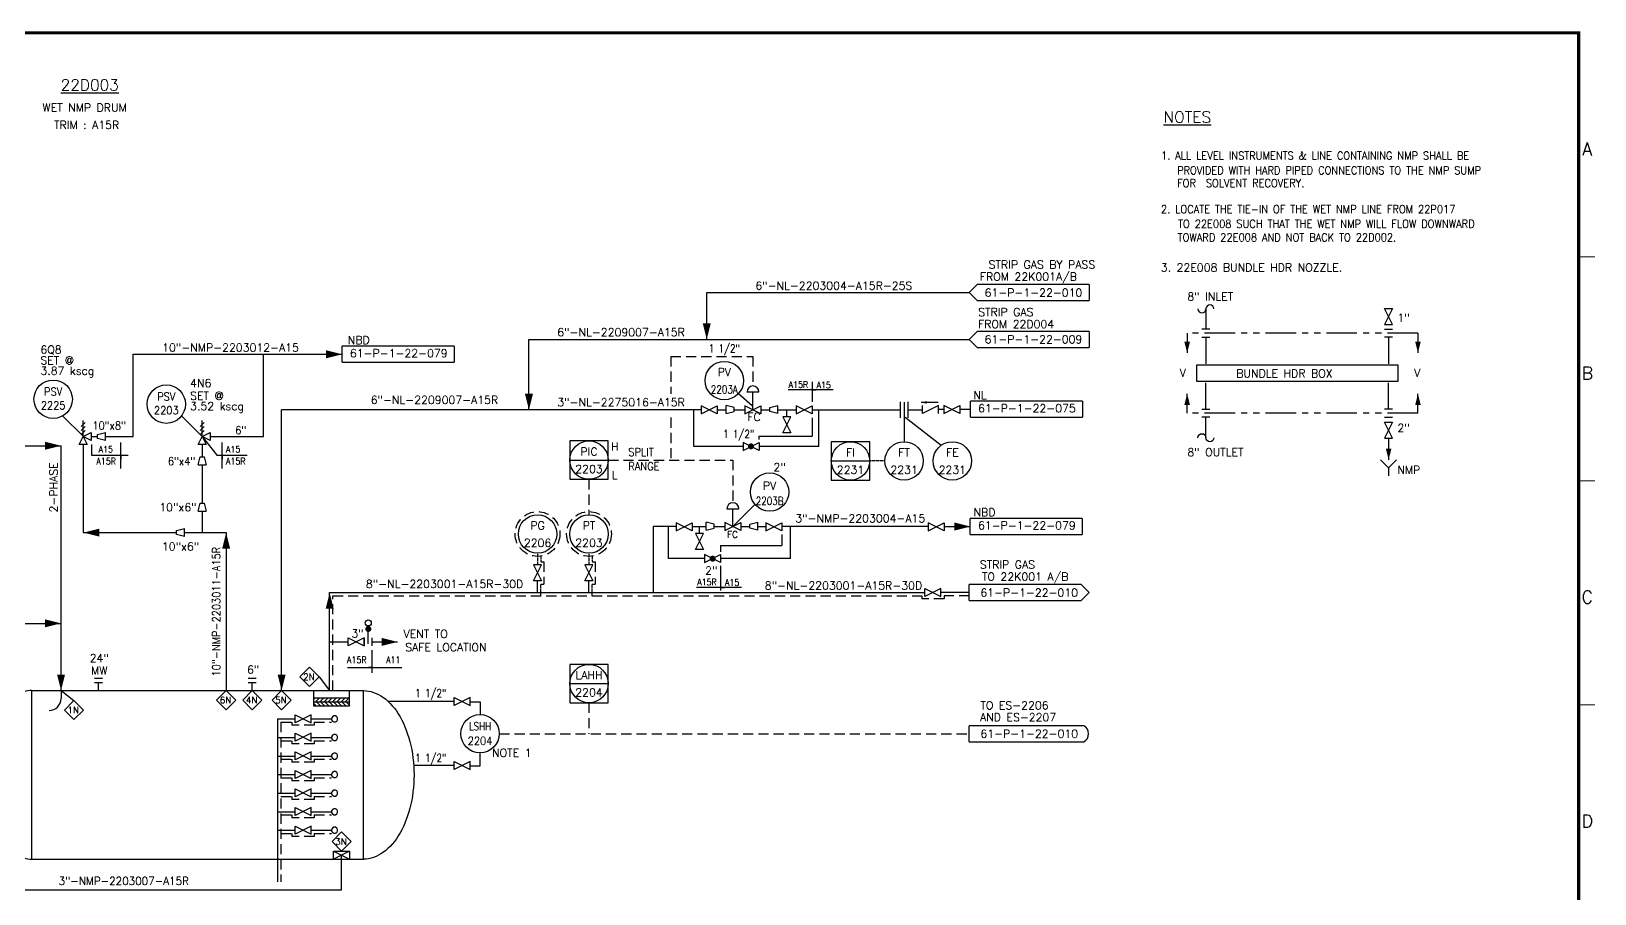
# Model space of a CAD drawing. Header units: millimetres. Extents: x 0 to 810, y -10 to 568.
# Drawn here: x 321.5 to 810, y 289 to 558.5 of the extents above; entities that cross this region are included whole.
import ezdxf
from ezdxf.enums import TextEntityAlignment as Align

# ---------------------------------------------------------------- set-up
doc = ezdxf.new("R2010")
doc.units = ezdxf.units.MM
for name, pattern in [('BFIGURES', [0.11718, 0.070305, -0.046875]), ('HIDDEN', [9.525, 6.35, -3.175]), ('NELECTRICAL', [0.25, 0.125, -0.125]), ('PHANTOM', [63.5, 31.75, -6.35, 6.35, -6.35, 6.35, -6.35]), ('SOLID', [0])]:
    doc.linetypes.add(name, pattern=pattern)
for name, color, linetype in [('1', 1, 'Continuous'), ('13', 7, 'Continuous'), ('2', 7, 'Continuous'), ('3', 3, 'Continuous'), ('30', 7, 'NELECTRICAL'), ('4', 2, 'Continuous'), ('5', 5, 'BFIGURES'), ('8', 7, 'Continuous'), ('INST', 4, 'Continuous'), ('SYM', 7, 'Continuous'), ('TEXT', 10, 'Continuous')]:
    doc.layers.add(name, color=color, linetype=linetype)
doc.layers.add('DIM', color=3, linetype='Continuous', lineweight=13)
doc.styles.add('ROMANS', font='romans.shx', dxfattribs={"height": 0.1})
doc.styles.add('ROMSIM', font='simplex.shx', dxfattribs={"height": 0.1})
doc.styles.add('S3', font='SIMPLEX')
doc.styles.get("Standard").update_dxf_attribs({"font": 'romans.shx'})

# ---------------------------------------------------------------- blocks, each defined once
blk = doc.blocks.new('EM00')
at = {"layer": 'SYM'}
for p, q in [((0, 0), (0.1, 0)), ((0.1, 0.05), (0.1, -0.05)), ((0.15, -0.05), (0.15, 0.05))]:
    blk.add_line(p, q, dxfattribs=at)
blk = doc.blocks.new('W1')
at = {"layer": '2'}
blk.add_lwpolyline([(0, 0, 0, 2.5, 0), (5, 0, 2.5, 2.5, 0)], format="xyseb", dxfattribs=at)
blk = doc.blocks.new('RB17')
for p, q in [((-0.1, 0), (0, -0.1)), ((0, -0.1), (0.1, 0)), ((0, -0.1), (0, -0.2))]:
    blk.add_line(p, q)
blk = doc.blocks.new('PA07')
at = {"layer": 'SYM'}
for centre, start, end in [((0, 0.05), 90, 270), ((0, -0.05), 270, 90)]:
    blk.add_arc(centre, 0.05, start, end, dxfattribs=at)
blk = doc.blocks.new('RB2')
blk.add_blockref('PA07', (0, 0))
blk = doc.blocks.new('RV1')
for p, q in [((0, -0.05), (0, 0.05)), ((0, 0.05), (0.2, -0.05)), ((0.2, 0.05), (0, -0.05)), ((0.2, -0.05), (0.2, 0.05))]:
    blk.add_line(p, q)

msp = doc.modelspace()

# ---------------------------------------------------------------- linework, layer by layer
at = {"color": 7}
for p, q in [((617.06, 479.32), (614.56, 476.82)), ((652.06, 479.32), (617.06, 479.32)), ((652.06, 479.32), (652.06, 474.32)), ((614.56, 476.82), (617.06, 474.32)), ((617.06, 474.32), (652.06, 474.32)), ((617.06, 464.73), (614.56, 462.23)), ((652.06, 464.73), (617.06, 464.73)), ((652.06, 464.73), (652.06, 459.73)), ((453.62, 460.07), (418.62, 460.07)), ((453.62, 460.07), (453.62, 455.07)), ((614.56, 462.23), (617.06, 459.73)), ((617.06, 459.73), (652.06, 459.73)), ((418.62, 455.07), (453.62, 455.07)), ((545.11, 445.79), (548.86, 445.79)), ((546.99, 440.24), (546.99, 445.79)), ((528.48, 428.79), (528.48, 440.24)), ((530.8, 441.43), (530.8, 438.93)), ((530.8, 438.93), (535.8, 441.43)), ((535.8, 438.93), (530.8, 441.43)), ((535.8, 441.43), (535.8, 438.93)), ((535.8, 440.24), (538.65, 440.24)), ((538.65, 439.08), (538.65, 441.58)), ((541.15, 440.95), (538.65, 441.58)), ((538.65, 439.08), (541.15, 439.7)), ((541.15, 439.7), (541.15, 440.95)), ((541.15, 440.24), (544.49, 440.24)), ((549.49, 438.99), (544.49, 441.49)), ((544.49, 438.99), (549.49, 441.49)), ((544.49, 441.49), (544.49, 438.99)), ((549.49, 441.49), (549.49, 438.99)), ((549.49, 440.24), (552.29, 440.24)), ((552.29, 440.95), (554.79, 441.58)), ((552.29, 439.7), (552.29, 440.95)), ((554.79, 439.08), (552.29, 439.7)), ((554.79, 439.08), (554.79, 441.58)), ((554.79, 440.24), (560.46, 440.24)), ((557.58, 438.03), (557.58, 440.24)), ((560.46, 441.43), (560.46, 438.93)), ((565.46, 438.93), (560.46, 441.43)), ((560.46, 438.93), (565.46, 441.43)), ((565.46, 441.43), (565.46, 438.93)), ((604.99, 441.55), (599.99, 439.05)), ((599.99, 439.05), (599.99, 441.55)), ((604.99, 439.05), (604.99, 441.55)), ((606.63, 441.55), (606.63, 439.05)), ((611.63, 439.05), (606.63, 441.55)), ((606.63, 439.05), (611.63, 441.55)), ((611.63, 441.55), (611.63, 439.05)), ((649.91, 442.86), (614.91, 442.86)), ((649.91, 442.86), (649.91, 437.86)), ((556.33, 433.03), (558.83, 438.03)), ((556.33, 438.03), (558.83, 433.03)), ((558.83, 438.03), (556.33, 438.03)), ((614.91, 437.86), (649.91, 437.86)), ((342.14, 432.46), (344.64, 433.08)), ((342.14, 431.21), (342.14, 432.46)), ((344.64, 430.58), (342.14, 431.21)), ((344.64, 430.58), (344.64, 433.08)), ((548.88, 427.54), (543.88, 430.04)), ((543.88, 427.54), (548.88, 430.04)), ((543.88, 430.04), (543.88, 427.54)), ((548.88, 430.04), (548.88, 427.54)), ((558.83, 433.03), (556.33, 433.03)), ((340.25, 425.99), (351.8, 425.99)), ((373.62, 423), (374.25, 425.5)), ((374.25, 425.5), (375.5, 425.5)), ((375.5, 425.5), (376.12, 423)), ((379.45, 425.99), (388.93, 425.99)), ((373.62, 423), (376.12, 423)), ((489.74, 424.49), (501.74, 424.49)), ((571.46, 424.24), (583.46, 424.24)), ((373.62, 408.58), (374.25, 411.08)), ((374.25, 411.08), (375.5, 411.08)), ((375.5, 411.08), (376.12, 408.58)), ((373.62, 408.58), (376.12, 408.58)), ((540.71, 403.75), (540.71, 409.3)), ((649.89, 406.26), (614.89, 406.26)), ((649.89, 406.26), (649.89, 401.26)), ((366.82, 402.46), (369.32, 403.08)), ((366.82, 401.21), (366.82, 402.46)), ((369.32, 400.58), (366.82, 401.21)), ((369.32, 400.58), (369.32, 403.08)), ((520.6, 393.7), (520.6, 403.75)), ((527.94, 402.44), (522.94, 404.94)), ((522.94, 402.44), (527.94, 404.94)), ((522.94, 404.94), (522.94, 402.44)), ((527.94, 404.94), (527.94, 402.44)), ((527.94, 403.75), (532.36, 403.75)), ((531.54, 401.54), (529.04, 401.54)), ((529.04, 401.54), (531.54, 396.54)), ((529.04, 396.54), (531.54, 401.54)), ((530.29, 401.54), (530.29, 403.75)), ((534.86, 404.46), (532.36, 405.09)), ((532.36, 402.59), (532.36, 405.09)), ((532.36, 402.59), (534.86, 403.21)), ((534.86, 403.21), (534.86, 404.46)), ((534.86, 403.75), (538.21, 403.75)), ((538.21, 405), (538.21, 402.5)), ((538.21, 402.5), (543.21, 405)), ((543.21, 402.5), (538.21, 405)), ((543.21, 405), (543.21, 402.5)), ((543.21, 403.75), (546, 403.75)), ((546, 404.46), (548.5, 405.09)), ((546, 403.21), (546, 404.46)), ((548.5, 402.59), (546, 403.21)), ((548.5, 402.59), (548.5, 405.09)), ((548.5, 403.75), (550.99, 403.75)), ((550.99, 402.44), (555.99, 404.94)), ((555.99, 402.44), (550.99, 404.94)), ((550.99, 404.94), (550.99, 402.44)), ((555.99, 404.94), (555.99, 402.44)), ((601.72, 402.42), (606.72, 404.92)), ((606.72, 402.42), (601.72, 404.92)), ((601.72, 404.92), (601.72, 402.42)), ((606.72, 404.92), (606.72, 402.42)), ((614.89, 401.26), (649.89, 401.26)), ((531.54, 396.54), (529.04, 396.54)), ((536.86, 392.45), (531.86, 394.95)), ((531.86, 392.45), (536.86, 394.95)), ((531.86, 394.95), (531.86, 392.45)), ((536.86, 394.95), (536.86, 392.45)), ((649.54, 385.58), (614.54, 385.58)), ((614.54, 380.58), (614.54, 385.58)), ((652.04, 383.08), (649.54, 385.58)), ((649.54, 380.58), (652.04, 383.08)), ((614.54, 380.58), (649.54, 380.58)), ((425.54, 368.93), (425.54, 366.43)), ((426.79, 367.05), (426.79, 370.8)), ((428.04, 366.43), (428.04, 368.93)), ((489.74, 354.66), (501.74, 354.66)), ((650.37, 341.49), (614.56, 341.49)), ((614.56, 336.49), (614.56, 341.49)), ((614.56, 336.49), (650.37, 336.49))]:
    msp.add_line(p, q, dxfattribs=at)
for p, q in [((688.52, 471.73), (688.52, 465.37)), ((682.65, 464.12), (682.65, 457.99)), ((689.77, 465.37), (687.27, 465.37)), ((744.33, 465.37), (746.83, 465.37)), ((754.76, 464.12), (754.76, 457.99)), ((687.27, 462.87), (689.77, 462.87)), ((688.52, 462.87), (688.52, 454.54)), ((746.83, 462.87), (744.33, 462.87)), ((745.58, 462.87), (745.58, 454.54)), ((748.55, 454.11), (685.55, 454.11)), ((685.55, 454.11), (685.55, 449.11)), ((748.55, 449.11), (748.55, 454.11)), ((682.65, 439.11), (682.65, 445.23)), ((685.55, 449.11), (748.55, 449.11)), ((688.52, 440.36), (688.52, 448.69)), ((745.58, 440.36), (745.58, 448.69)), ((754.76, 439.11), (754.76, 445.23)), ((687.27, 440.36), (689.77, 440.36)), ((746.83, 440.36), (744.33, 440.36)), ((338.36, 436.21), (337.11, 434.96)), ((338.36, 434.96), (337.11, 433.71)), ((337.74, 431.83), (337.74, 436.83)), ((375.5, 436.21), (374.25, 434.96)), ((375.5, 434.96), (374.25, 433.71)), ((374.87, 431.83), (374.87, 436.83)), ((689.77, 437.86), (687.27, 437.86)), ((688.52, 431.5), (688.52, 437.86)), ((744.33, 437.86), (746.83, 437.86)), ((336.49, 429.33), (337.74, 431.83)), ((338.36, 433.71), (337.11, 432.46)), ((337.74, 431.83), (340.24, 433.08)), ((340.24, 430.58), (337.74, 431.83)), ((337.74, 431.83), (338.99, 429.33)), ((340.24, 433.08), (340.24, 430.58)), ((373.62, 429.33), (374.87, 431.83)), ((375.5, 433.71), (374.25, 432.46)), ((374.87, 431.83), (377.37, 433.08)), ((377.37, 430.58), (374.87, 431.83)), ((374.87, 431.83), (376.12, 429.33)), ((377.37, 433.08), (377.37, 430.58)), ((745.6, 431.32), (745.6, 424.6)), ((338.99, 429.33), (336.49, 429.33)), ((376.12, 429.33), (373.62, 429.33)), ((538.83, 409.3), (542.58, 409.3)), ((420.27, 359.65), (437.26, 359.65)), ((420.96, 302.29), (415.96, 299.79)), ((415.96, 302.29), (420.96, 299.79))]:
    msp.add_line(p, q)
at = {"linetype": 'PHANTOM', "ltscale": 0.3}
for p, q in [((754.76, 464.12), (682.65, 464.12)), ((754.76, 439.11), (682.65, 439.11))]:
    msp.add_line(p, q, dxfattribs=at)
at = {"color": 7, "linetype": 'Continuous'}
for p, q in [((567.56, 428.79), (567.56, 440.24)), ((558.74, 393.7), (558.74, 403.75)), ((420.54, 368.93), (425.54, 366.43)), ((425.54, 368.93), (420.54, 366.43)), ((420.54, 366.43), (420.54, 368.93)), ((425.54, 366.43), (425.54, 368.93)), ((453.63, 347.8), (453.63, 350.3)), ((458.63, 350.3), (453.63, 347.8)), ((453.63, 350.3), (458.63, 347.8)), ((458.63, 347.8), (458.63, 350.3)), ((403.9, 342.42), (403.9, 344.92)), ((408.9, 344.92), (403.9, 342.42)), ((403.9, 344.92), (408.9, 342.42)), ((408.9, 342.42), (408.9, 344.92)), ((403.9, 336.62), (403.9, 339.12)), ((408.9, 339.12), (403.9, 336.62)), ((403.9, 339.12), (408.9, 336.62)), ((408.9, 336.62), (408.9, 339.12)), ((403.9, 330.82), (403.9, 333.32)), ((408.9, 333.32), (403.9, 330.82)), ((403.9, 333.32), (408.9, 330.82)), ((408.9, 330.82), (408.9, 333.32)), ((403.9, 325.02), (403.9, 327.52)), ((408.9, 327.52), (403.9, 325.02)), ((403.9, 327.52), (408.9, 325.02)), ((408.9, 325.02), (408.9, 327.52)), ((453.63, 330.3), (458.63, 327.8)), ((458.63, 330.3), (453.63, 327.8)), ((453.63, 327.8), (453.63, 330.3)), ((458.63, 327.8), (458.63, 330.3)), ((403.9, 319.22), (403.9, 321.72)), ((408.9, 321.72), (403.9, 319.22)), ((403.9, 321.72), (408.9, 319.22)), ((408.9, 319.22), (408.9, 321.72)), ((403.9, 313.42), (403.9, 315.92)), ((408.9, 315.92), (403.9, 313.42)), ((403.9, 315.92), (408.9, 313.42)), ((408.9, 313.42), (408.9, 315.92)), ((403.9, 307.62), (403.9, 310.12)), ((408.9, 310.12), (403.9, 307.62)), ((403.9, 310.12), (408.9, 307.62)), ((408.9, 307.62), (408.9, 310.12))]:
    msp.add_line(p, q, dxfattribs=at)
at = {"linetype": 'Continuous'}
for p, q in [((478.37, 391.74), (480.87, 386.74)), ((478.37, 386.74), (480.87, 391.74)), ((480.87, 391.74), (478.37, 391.74)), ((496.93, 391.74), (494.43, 391.74)), ((494.43, 391.74), (496.93, 386.74)), ((494.43, 386.74), (496.93, 391.74)), ((480.87, 386.74), (478.37, 386.74)), ((496.93, 386.74), (494.43, 386.74)), ((600.7, 381.89), (600.7, 384.39)), ((605.7, 384.39), (600.7, 381.89)), ((600.7, 384.39), (605.7, 381.89)), ((605.7, 381.89), (605.7, 384.39))]:
    msp.add_line(p, q, dxfattribs=at)
at = {"linetype": 'HIDDEN', "ltscale": 0.5}
for p, q in [((480.68, 392.74), (481.62, 392.74)), ((481.62, 392.74), (481.62, 385.74)), ((496.74, 392.74), (497.68, 392.74)), ((497.68, 392.74), (497.68, 385.74)), ((480.68, 385.74), (481.62, 385.74)), ((496.74, 385.74), (497.68, 385.74)), ((599.71, 382.08), (599.71, 381.14)), ((606.7, 381.14), (599.71, 381.14)), ((606.7, 382.08), (606.7, 381.14))]:
    msp.add_line(p, q, dxfattribs=at)
at = {"color": 0}
for p, q in [((409.77, 349.78), (410.23, 350.24)), ((410.5, 347.74), (409.77, 348.47)), ((410.31, 348.99), (411.56, 350.24)), ((411.82, 347.74), (410.57, 348.99)), ((411.63, 348.99), (412.88, 350.24)), ((413.15, 347.74), (411.9, 348.99)), ((412.96, 348.99), (414.21, 350.24)), ((414.48, 347.74), (413.23, 348.99)), ((414.29, 348.99), (415.54, 350.24)), ((415.8, 347.74), (414.55, 348.99)), ((415.61, 348.99), (416.86, 350.24)), ((417.13, 347.74), (415.88, 348.99)), ((416.94, 348.99), (418.19, 350.24)), ((418.45, 347.74), (417.2, 348.99)), ((418.26, 348.99), (419.51, 350.24)), ((419.78, 347.74), (418.53, 348.99)), ((419.59, 348.99), (420.84, 350.24)), ((421.02, 347.82), (419.85, 348.99)), ((420.91, 348.99), (421.02, 349.09))]:
    msp.add_line(p, q, dxfattribs=at)
at = {"color": 7, "linetype": 'HIDDEN', "ltscale": 0.5}
for p, q in [((402.91, 342.61), (402.91, 341.67)), ((409.9, 342.61), (409.9, 341.67)), ((409.9, 341.67), (402.91, 341.67)), ((402.91, 336.81), (402.91, 335.87)), ((409.9, 335.87), (402.91, 335.87)), ((409.9, 336.81), (409.9, 335.87)), ((402.91, 331.01), (402.91, 330.07)), ((409.9, 330.07), (402.91, 330.07)), ((409.9, 331.01), (409.9, 330.07)), ((402.91, 325.21), (402.91, 324.27)), ((409.9, 324.27), (402.91, 324.27)), ((409.9, 325.21), (409.9, 324.27)), ((402.91, 319.41), (402.91, 318.47)), ((409.9, 318.47), (402.91, 318.47)), ((409.9, 319.41), (409.9, 318.47)), ((402.91, 313.61), (402.91, 312.67)), ((409.9, 312.67), (402.91, 312.67)), ((409.9, 313.61), (409.9, 312.67)), ((402.91, 307.81), (402.91, 306.87)), ((409.9, 307.81), (409.9, 306.87)), ((409.9, 306.87), (402.91, 306.87))]:
    msp.add_line(p, q, dxfattribs=at)
at = {"color": 6, "const_width": 1}
msp.add_lwpolyline([(0, 558), (805, 558), (805, 0), (0, 0), (0, 558)], dxfattribs=at)
at = {"color": 7}
for points in [[(565.43, 446.4), (564.22, 446.4)], [(565.43, 446.4), (566.64, 446.4)], [(349.47, 425.99), (349.47, 427.2)], [(349.47, 425.99), (349.47, 424.77)], [(381.17, 425.99), (381.17, 427.2)], [(381.17, 425.99), (381.17, 424.77)], [(536.84, 384.71), (535.63, 384.71)], [(536.84, 384.71), (538.05, 384.71)]]:
    msp.add_lwpolyline(points, dxfattribs=at)
for points in [[(501.74, 430.49), (489.74, 430.49), (489.74, 418.49), (501.74, 418.49)], [(583.46, 430.24), (571.46, 430.24), (571.46, 418.24), (583.46, 418.24)], [(501.74, 360.66), (489.74, 360.66), (489.74, 348.66), (501.74, 348.66)]]:
    msp.add_lwpolyline(points, close=True, dxfattribs=at)
at = {"color": 7, "const_width": 0.938}
for points in [[(546.85, 428.79, 1), (545.91, 428.79, 1)], [(534.83, 393.7, 1), (533.89, 393.7, 1)], [(426.32, 371.74, 1), (427.26, 371.74, 1)]]:
    msp.add_lwpolyline(points, format="xyb", close=True, dxfattribs=at)
for points in [[(428.03, 359.65), (426.81, 359.65)], [(428.03, 359.65), (429.24, 359.65)]]:
    msp.add_lwpolyline(points)
at = {"color": 7}
for centre, radius in [((538.03, 449.35), 6), ((328.32, 443.52), 6), ((363.67, 441.98), 6), ((495.74, 424.49), 6), ((577.46, 424.24), 6), ((594.21, 424.24), 6), ((609.28, 424.24), 6), ((552.19, 414.51), 6), ((479.68, 401.4), 6), ((495.74, 401.4), 6), ((426.79, 373.61), 0.937), ((495.74, 354.66), 6), ((461.71, 338.99), 6)]:
    msp.add_circle(centre, radius, dxfattribs=at)
at = {"color": 7, "linetype": 'HIDDEN', "ltscale": 0.5}
for centre in [(479.68, 401.4), (495.74, 401.4)]:
    msp.add_circle(centre, 7, dxfattribs=at)
at = {"color": 7}
msp.add_arc((546.99, 445.79), 1.87, 0, 180, dxfattribs=at)
msp.add_arc((540.71, 409.3), 1.87, 0, 180)
at = {"layer": '1', "color": 7}
for p, q in [((532.53, 476.82), (614.56, 476.82)), ((532.53, 462.23), (532.53, 476.82)), ((418.62, 455.07), (418.62, 460.07)), ((476.99, 440.24), (476.99, 462.23)), ((476.99, 462.23), (614.56, 462.23)), ((353.29, 431.83), (353.29, 457.57)), ((353.29, 457.57), (418.62, 457.57)), ((394.09, 431.83), (394.09, 457.57)), ((542.42, 445.26), (546.68, 441.56)), ((399.71, 352.49), (399.71, 440.24)), ((530.8, 440.24), (399.71, 440.24)), ((592.96, 442.74), (592.96, 437.74)), ((595.46, 437.74), (595.46, 442.74)), ((595.46, 440.24), (599.99, 440.24)), ((604.8, 442.52), (599.55, 442.52)), ((606.63, 440.3), (604.99, 440.3)), ((614.91, 437.86), (614.91, 442.86)), ((337.75, 431.83), (331.28, 438.3)), ((374.87, 431.83), (368.41, 438.3)), ((340.24, 431.83), (342.14, 431.83)), ((344.64, 431.83), (353.29, 431.83)), ((377.37, 431.83), (394.09, 431.83)), ((330.77, 352.49), (330.77, 428.99)), ((337.74, 429.33), (337.74, 401.83)), ((374.87, 429.33), (374.87, 425.5)), ((374.87, 423), (374.87, 411.08)), ((540.71, 403.75), (547.61, 410.64)), ((374.87, 408.58), (374.87, 401.83)), ((614.89, 401.26), (614.89, 406.26)), ((337.74, 401.83), (366.82, 401.83)), ((369.32, 401.83), (382.37, 401.83)), ((382.37, 401.83), (382.37, 352.49)), ((515.82, 403.75), (515.82, 383.08)), ((606.72, 403.73), (614.91, 403.73)), ((479.68, 383.08), (479.68, 386.74)), ((495.74, 383.08), (495.74, 386.74)), ((414.71, 383.08), (600.7, 383.08)), ((414.71, 352.49), (414.71, 383.08)), ((179.52, 373.48), (330.77, 373.48)), ((411.43, 356.76), (414.71, 352.49)), ((409.71, 352.49), (409.71, 347.74)), ((420.96, 347.74), (420.96, 352.49)), ((409.71, 350.24), (420.96, 350.24)), ((409.71, 348.99), (420.96, 348.99)), ((409.71, 347.74), (420.96, 347.74)), ((453.63, 349.05), (433.03, 349.05)), ((458.63, 348.99), (461.71, 348.99)), ((461.71, 348.99), (461.71, 344.99)), ((398.46, 343.61), (398.46, 292.74)), ((461.71, 328.99), (461.71, 332.99)), ((453.63, 329.05), (440.96, 329.05)), ((458.63, 328.99), (461.71, 328.99))]:
    msp.add_line(p, q, dxfattribs=at)
at = {"layer": '1', "color": 7, "linetype": 'SOLID'}
for p, q in [((543.88, 428.79), (528.48, 428.79)), ((531.86, 393.7), (520.6, 393.7))]:
    msp.add_line(p, q, dxfattribs=at)
at = {"layer": '1', "color": 7, "linetype": 'NELECTRICAL'}
for p, q in [((480.68, 394.47), (480.68, 392.74)), ((496.74, 394.47), (496.74, 392.74)), ((480.68, 382.08), (480.68, 385.74)), ((496.74, 382.08), (496.74, 385.74))]:
    msp.add_line(p, q, dxfattribs=at)
at = {"layer": '1', "color": 7, "linetype": 'HIDDEN', "ltscale": 0.5}
for p, q in [((415.71, 352.49), (415.71, 382.08)), ((415.71, 382.08), (599.71, 382.08)), ((399.46, 342.61), (399.46, 292.74))]:
    msp.add_line(p, q, dxfattribs=at)
at = {"layer": '1'}
msp.add_line((409.71, 350.24), (409.71, 350.24), dxfattribs=at)
at = {"layer": '1', "color": 2}
msp.add_lwpolyline([(321.6, 352.49, 0.174705), (317.14, 350.88, 0.104203), (312.28, 344.77, 0.064948), (309.51, 336.8, 0.051099), (308.42, 326.14, 0.051099), (309.51, 315.49, 0.064948), (312.28, 307.51, 0.104203), (317.13, 301.4, 0.174705), (321.59, 299.79, 0.174705)], format="xyb", dxfattribs=at)
at = {"layer": '13', "color": 7, "linetype": 'Continuous'}
for p, q in [((567.56, 428.79), (548.88, 428.79)), ((558.74, 393.7), (536.86, 393.7))]:
    msp.add_line(p, q, dxfattribs=at)
at = {"layer": '13', "color": 7}
msp.add_arc((649.04, 338.99), 2.83, 297.9568, 62.0432, dxfattribs=at)
at = {"layer": '2', "color": 7}
for p, q in [((572.04, 446.4), (557.93, 446.4)), ((565.46, 440.24), (592.96, 440.24)), ((594.21, 442.59), (594.21, 430.24)), ((611.63, 440.36), (614.91, 440.36)), ((565.43, 437.69), (565.43, 431.93)), ((605.76, 429.1), (594.55, 437.81)), ((374.87, 431.83), (379.45, 425.99)), ((548.85, 431.93), (565.43, 431.93)), ((548.85, 431.93), (548.85, 430.94)), ((340.25, 429.39), (340.25, 425.99)), ((522.94, 403.75), (515.82, 403.75)), ((601.72, 403.75), (555.99, 403.75)), ((555.99, 401.2), (555.99, 397.84)), ((536.84, 397.84), (555.99, 397.84)), ((536.84, 397.84), (536.84, 395.85)), ((536.84, 391.48), (536.84, 383.7)), ((543.45, 384.71), (529.34, 384.71))]:
    msp.add_line(p, q, dxfattribs=at)
at = {"layer": '2', "color": 7, "linetype": 'NELECTRICAL'}
msp.add_line((588.21, 424.24), (583.46, 424.24), dxfattribs=at)
at = {"layer": '2', "color": 7}
for points in [[(532.53, 462.23, 0, 2.5, 0), (532.53, 467.23, 2.5, 2.5, 0)], [(418.62, 457.57, 0, 2.5, 0), (413.62, 457.57, 2.5, 2.5, 0)], [(476.99, 440.24, 0, 2.5, 0), (476.99, 445.24, 2.5, 2.5, 0)], [(330.77, 428.99, 0, 2.5, 0), (325.77, 428.99, 2.5, 2.5, 0)], [(337.75, 401.83, 0, 2.5, 0), (342.75, 401.83, 2.5, 2.5, 0)], [(382.37, 401.83, 0, 2.5, 0), (382.37, 396.83, 2.5, 2.5, 0)], [(614.91, 403.73, 0, 2.5, 0), (609.91, 403.73, 2.5, 2.5, 0)], [(414.71, 383.08, 0, 2.5, 0), (414.71, 378.08, 2.5, 2.5, 0)], [(330.77, 373.48, 0, 2.5, 0), (325.77, 373.48, 2.5, 2.5, 0)], [(435.96, 367.68, 0, 2.5, 0), (430.96, 367.68, 2.5, 2.5, 0)], [(330.77, 352.49, 0, 2.5, 0), (330.77, 357.49, 2.5, 2.5, 0)], [(399.71, 352.49, 0, 2.5, 0), (399.71, 357.49, 2.5, 2.5, 0)]]:
    msp.add_lwpolyline(points, format="xyseb", dxfattribs=at)
at = {"layer": '3', "color": 7, "linetype": 'SOLID'}
for p, q in [((220.22, 428.99), (330.77, 428.99)), ((614.54, 383.08), (605.7, 383.08)), ((414.71, 367.68), (420.54, 367.68)), ((428.04, 367.68), (435.96, 367.68)), ((330.77, 352.49), (330.77, 349.99)), ((330.77, 352.49), (334.82, 349.4)), ((398.46, 343.61), (403.9, 343.61)), ((408.9, 343.61), (415.33, 343.61)), ((398.46, 337.81), (403.9, 337.81)), ((408.9, 337.81), (415.33, 337.81)), ((398.46, 332.01), (403.9, 332.01)), ((408.9, 332.01), (415.33, 332.01)), ((398.46, 326.21), (403.9, 326.21)), ((408.9, 326.21), (415.33, 326.21)), ((398.46, 320.41), (403.9, 320.41)), ((408.9, 320.41), (415.33, 320.41)), ((398.46, 314.61), (403.9, 314.61)), ((408.9, 314.61), (415.33, 314.61)), ((398.46, 308.81), (403.9, 308.81)), ((408.9, 308.81), (415.33, 308.81)), ((418.46, 290.24), (418.46, 301.04)), ((304.59, 290.24), (418.46, 290.24))]:
    msp.add_line(p, q, dxfattribs=at)
at = {"layer": '3', "color": 7, "linetype": 'HIDDEN', "ltscale": 0.5}
for p, q in [((614.54, 382.08), (606.7, 382.08)), ((399.46, 342.61), (402.91, 342.61)), ((409.9, 342.61), (415.33, 342.61)), ((399.46, 336.81), (402.91, 336.81)), ((409.9, 336.81), (415.33, 336.81)), ((399.46, 331.01), (402.91, 331.01)), ((409.9, 331.01), (415.33, 331.01)), ((399.46, 325.21), (402.91, 325.21)), ((409.9, 325.21), (415.33, 325.21)), ((399.46, 319.41), (402.91, 319.41)), ((409.9, 319.41), (415.33, 319.41)), ((399.46, 313.61), (402.91, 313.61)), ((409.9, 313.61), (415.33, 313.61)), ((399.46, 307.81), (402.91, 307.81)), ((409.9, 307.81), (415.33, 307.81))]:
    msp.add_line(p, q, dxfattribs=at)
at = {"layer": '3', "color": 2, "linetype": 'SOLID'}
msp.add_line((321.6, 352.49), (425.21, 352.49), dxfattribs=at)
at = {"layer": '3', "color": 7, "linetype": 'SOLID'}
msp.add_arc((327.02, 349.99), 3.75, 270, 0, dxfattribs=at)
at = {"layer": '30', "color": 7, "linetype": 'HIDDEN', "ltscale": 0.5}
for p, q in [((521.3, 456.92), (546.99, 456.92)), ((521.3, 456.92), (521.3, 445.15)), ((546.99, 456.92), (546.99, 447.66)), ((521.3, 437.76), (521.3, 424.49)), ((501.74, 424.49), (540.71, 424.49)), ((540.71, 424.49), (540.71, 411.17)), ((495.74, 418.49), (495.74, 407.4)), ((495.74, 348.66), (495.74, 338.99)), ((467.71, 338.99), (614.56, 338.99))]:
    msp.add_line(p, q, dxfattribs=at)
at = {"layer": '30', "color": 7}
for p, q in [((479.68, 395.4), (479.68, 391.74)), ((495.74, 395.4), (495.74, 391.74))]:
    msp.add_line(p, q, dxfattribs=at)
at = {"layer": '4', "color": 7}
for p, q in [((565.43, 448.98), (565.43, 442.72)), ((349.47, 421.88), (349.47, 429.96)), ((381.17, 421.88), (381.17, 429.96)), ((428.03, 358.05), (428.03, 365.09))]:
    msp.add_line(p, q, dxfattribs=at)
at = {"layer": '5', "color": 7, "linetype": 'SOLID'}
for points in [[(415.99, 344.54), (415.56, 344.29), (415.32, 343.85), (415.33, 343.35), (415.58, 342.92), (416.02, 342.68), (416.52, 342.68), (416.95, 342.94), (417.2, 343.38), (417.19, 343.88), (416.93, 344.31), (416.49, 344.55), (415.99, 344.54)], [(415.99, 338.74), (415.56, 338.49), (415.32, 338.05), (415.33, 337.55), (415.58, 337.12), (416.02, 336.88), (416.52, 336.88), (416.95, 337.14), (417.2, 337.58), (417.19, 338.08), (416.93, 338.51), (416.49, 338.75), (415.99, 338.74)], [(415.99, 332.94), (415.56, 332.69), (415.32, 332.25), (415.33, 331.75), (415.58, 331.32), (416.02, 331.08), (416.52, 331.08), (416.95, 331.34), (417.2, 331.78), (417.19, 332.28), (416.93, 332.71), (416.49, 332.95), (415.99, 332.94)], [(415.99, 327.14), (415.56, 326.89), (415.32, 326.45), (415.33, 325.95), (415.58, 325.52), (416.02, 325.28), (416.52, 325.28), (416.95, 325.54), (417.2, 325.98), (417.19, 326.48), (416.93, 326.91), (416.49, 327.15), (415.99, 327.14)], [(415.99, 321.34), (415.56, 321.09), (415.32, 320.65), (415.33, 320.15), (415.58, 319.72), (416.02, 319.48), (416.52, 319.48), (416.95, 319.74), (417.2, 320.18), (417.19, 320.68), (416.93, 321.11), (416.49, 321.35), (415.99, 321.34)], [(415.99, 315.54), (415.56, 315.29), (415.32, 314.85), (415.33, 314.35), (415.58, 313.92), (416.02, 313.68), (416.52, 313.68), (416.95, 313.94), (417.2, 314.38), (417.19, 314.88), (416.93, 315.31), (416.49, 315.55), (415.99, 315.54)], [(415.99, 309.74), (415.56, 309.49), (415.32, 309.05), (415.33, 308.55), (415.58, 308.12), (416.02, 307.88), (416.52, 307.88), (416.95, 308.14), (417.2, 308.58), (417.19, 309.08), (416.93, 309.51), (416.49, 309.75), (415.99, 309.74)]]:
    msp.add_lwpolyline(points, close=True, dxfattribs=at)
at = {"layer": '8', "color": 2, "linetype": 'SOLID'}
for p, q in [((321.59, 352.45), (321.59, 299.79)), ((425.27, 299.79), (425.27, 352.45)), ((321.59, 299.79), (425.27, 299.79))]:
    msp.add_line(p, q, dxfattribs=at)
msp.add_lwpolyline([(425.27, 352.45), (426.07, 352.42), (426.87, 352.32), (427.66, 352.15), (428.45, 351.91), (429.23, 351.61), (430, 351.25), (430.75, 350.81), (431.5, 350.32), (432.22, 349.76), (432.93, 349.14), (433.62, 348.47), (434.29, 347.73), (434.94, 346.94), (435.56, 346.1), (436.15, 345.21), (436.72, 344.26), (437.25, 343.27), (437.76, 342.24), (438.23, 341.16), (438.67, 340.05), (439.08, 338.9), (439.45, 337.72), (439.78, 336.51), (440.08, 335.27), (440.34, 334.01), (440.56, 332.72), (440.74, 331.42), (440.88, 330.11), (440.98, 328.79), (441.04, 327.46), (441.07, 326.12), (441.04, 324.79), (440.98, 323.46), (440.88, 322.14), (440.74, 320.82), (440.56, 319.52), (440.34, 318.24), (440.08, 316.98), (439.78, 315.74), (439.45, 314.53), (439.08, 313.34), (438.67, 312.19), (438.23, 311.08), (437.76, 310.01), (437.25, 308.97), (436.72, 307.98), (436.15, 307.04), (435.56, 306.14), (434.94, 305.3), (434.29, 304.51), (433.62, 303.78), (432.93, 303.1), (432.22, 302.48), (431.5, 301.93), (430.75, 301.43), (430, 301), (429.23, 300.63), (428.45, 300.33), (427.66, 300.1), (426.87, 299.93), (426.07, 299.83), (425.27, 299.79)], dxfattribs=at)
at = {"layer": 'DIM', "color": 7}
for p, q in [((805, 488), (810, 488)), ((805, 418), (810, 418)), ((805, 348), (810, 348))]:
    msp.add_line(p, q, dxfattribs=at)
at = {"layer": 'INST', "color": 7}
for p, q in [((408.43, 359.76), (405.43, 356.76)), ((405.43, 356.76), (408.43, 353.76)), ((411.43, 356.76), (408.43, 359.76)), ((408.43, 353.76), (411.43, 356.76)), ((382.37, 352.49), (379.37, 349.49)), ((385.37, 349.49), (382.37, 352.49)), ((390.55, 352.49), (387.55, 349.49)), ((393.55, 349.49), (390.55, 352.49)), ((399.71, 352.49), (396.71, 349.49)), ((402.71, 349.49), (399.71, 352.49)), ((334.82, 349.4), (331.82, 346.4)), ((337.82, 346.4), (334.82, 349.4)), ((379.37, 349.49), (382.37, 346.49)), ((382.37, 346.49), (385.37, 349.49)), ((387.55, 349.49), (390.55, 346.49)), ((390.55, 346.49), (393.55, 349.49)), ((396.71, 349.49), (399.71, 346.49)), ((399.71, 346.49), (402.71, 349.49)), ((331.82, 346.4), (334.82, 343.4)), ((334.82, 343.4), (337.82, 346.4)), ((418.46, 308.29), (415.46, 305.29)), ((421.46, 305.29), (418.46, 308.29)), ((415.46, 305.29), (418.46, 302.29)), ((418.46, 302.29), (421.46, 305.29))]:
    msp.add_line(p, q, dxfattribs=at)
at = {"layer": 'SYM'}
for p, q in [((415.96, 302.29), (420.96, 302.29)), ((415.96, 299.79), (415.96, 302.29)), ((420.96, 302.29), (420.96, 299.79))]:
    msp.add_line(p, q, dxfattribs=at)

# ---------------------------------------------------------------- block references
for name, p, xscale, yscale, zscale, rotation in [('RB2', (688.52, 471.73), 25, 25, 25, 90), ('RV1', (745.6, 471.9), 25, 25, 25, 270), ('W1', (682.65, 457.99), 0.7000000000000455, 0.7000000000000455, 0.7000000000000455, 90), ('W1', (754.76, 457.99), 0.7000000000000455, 0.7000000000000455, 0.7000000000000455, 90), ('W1', (682.65, 445.23), -0.7000000000000455, 0.7000000000000455, 0.7, 90), ('W1', (754.76, 445.23), -0.7000000000000455, 0.7000000000000455, 0.7, 90), ('RV1', (745.6, 431.32), -25, 25, 25, 270), ('RB2', (688.52, 431.5), -25, 25, 25, 90), ('W1', (745.6, 424.6), 0.7000000000000455, 0.7000000000000455, 0.7000000000000455, 90)]:
    msp.add_blockref(name, p, dxfattribs=dict(xscale=xscale, yscale=yscale, zscale=zscale, rotation=rotation))
at = {"color": 7, "xscale": -0.3499999999999091, "yscale": 0.3500000000000227, "zscale": 0.35, "rotation": 180}
msp.add_blockref('W1', (599.55, 442.52), dxfattribs=at)
at = {"xscale": 25, "yscale": 25, "zscale": 25}
msp.add_blockref('RB17', (745.6, 424.6), dxfattribs=at)
at = {"layer": 'SYM', "xscale": 25, "yscale": 25, "zscale": 25, "rotation": 90}
for p in [(342.46, 352.49), (390.55, 352.49)]:
    msp.add_blockref('EM00', p, dxfattribs=at)

# ---------------------------------------------------------------- texts
at = {"color": 7}
for s, p in [('WET NMP DRUM', (324.97, 533.39)), ('TRIM : A15R', (328.6, 527.97))]:
    msp.add_text(s, height=2.5, dxfattribs=at).set_placement(p)
at = {"color": 7, "width": 0.9}
for s, height, p in [('1. ALL LEVEL INSTRUMENTS & LINE CONTAINING NMP SHALL BE', 2.5, (674.47, 518.39)), ('PROVIDED WITH HARD PIPED CONNECTIONS TO THE NMP SUMP', 2.5, (679.51, 513.79)), ('FOR  SOLVENT RECOVERY.', 2.5, (679.51, 509.79)), ('2. LOCATE THE TIE-IN OF THE WET NMP LINE FROM 22P017', 2.5, (674.47, 501.66)), ('TO 22E008 SUCH THAT THE WET NMP WILL FLOW DOWNWARD', 2.5, (679.81, 497.07)), ('TOWARD 22E008 AND NOT BACK TO 22D002.', 2.5, (679.69, 492.84)), ('A15R', 2, (558.14, 447.06)), ('A15', 2, (566.84, 446.93)), ('10"x8"', 2.5, (340.54, 434.04)), ('6"', 2.5, (385.19, 432.57)), ('A15R', 2, (341.84, 423.16)), ('A15', 2, (342.53, 426.85)), ('6"x4"', 2.5, (364.14, 422.89)), ('A15', 2, (382.33, 426.85)), ('A15R', 2, (382.33, 423.16)), ('SPLIT', 2.5, (508.05, 425.77)), ('RANGE', 2.5, (508.05, 421.32)), ('A15R', 2, (529.55, 385.37)), ('A15', 2, (538.25, 385.24))]:
    msp.add_text(s, height=height, dxfattribs=at).set_placement(p)
at = {"style": 'ROMANS'}
for s, p in [('3. 22E008 BUNDLE HDR NOZZLE.', (674.42, 483.42)), ('8" INLET', (682.7, 474.32)), ('1"', (748.33, 467.71)), ('V', (680.33, 450.52)), ('BUNDLE HDR BOX', (698, 450.32)), ('V', (753.6, 450.52)), ('2"', (748.33, 433.33)), ('8" OUTLET', (682.7, 425.69)), ('NMP', (748.33, 420.18))]:
    msp.add_text(s, height=2.5, dxfattribs=at).set_placement(p)
at = {"color": 7}
for s, p in [('NBD', (423.8, 461.99)), ('PV', (538.03, 451.99)), ('NL', (617.95, 444.79)), ('H', (503.79, 428.73)), ('PIC', (495.74, 427.13)), ('FI', (577.46, 426.89)), ('FT', (594.21, 426.89)), ('FE', (609.28, 426.89)), ('2203', (495.74, 421.71)), ('L', (503.79, 419.79)), ('2231', (577.46, 421.46)), ('2231', (594.21, 421.46)), ('2231', (609.28, 421.46)), ('PV', (552.19, 416.5)), ('NBD', (619.35, 408.18)), ('PG', (479.68, 404.04)), ('PT', (495.74, 404.04)), ('2206', (479.68, 398.62)), ('2203', (495.74, 398.62)), ('VENT TO', (444.7, 370.19)), ('SAFE LOCATION', (451.03, 366.01)), ('LAHH', (495.74, 357.3)), ('2204', (495.74, 351.88))]:
    msp.add_text(s, height=2.5, dxfattribs=at).set_placement(p, align=Align.MIDDLE)
for s, width, p in [('1 1/2"', 0.8, (538.03, 459.23)), ('PSV', 0.9, (328.32, 445.88)), ('PSV', 0.9, (363.67, 444.34)), ('2203A', 0.8, (538.03, 446.57)), ('2225', 0.9, (328.32, 441.6)), ('2203', 0.9, (363.67, 440.06)), ('1 1/2"', 0.8, (542.53, 432.48)), ('2203B', 0.8, (552.19, 411.73)), ('LSHH', 0.8, (461.71, 341.34)), ('2204', 0.9, (461.71, 336.77))]:
    msp.add_text(s, height=2.5, dxfattribs=dict(at, width=width)).set_placement(p, align=Align.MIDDLE)
at = {"width": 0.9}
for s, p in [('A15R', (420.15, 361.07)), ('A11', (432.36, 361.07))]:
    msp.add_text(s, height=2, dxfattribs=at).set_placement(p)
at = {"layer": '1', "color": 2}
msp.add_text('%%UNOTES', height=3.5, dxfattribs=at).set_placement((675.29, 529.95))
at = {"layer": '1', "color": 7, "style": 'ROMANS'}
for s, p in [('61-P-1-22-010', (634.63, 476.82)), ('61-P-1-22-009', (634.63, 462.23)), ('61-P-1-22-079', (436.3, 457.88)), ('61-P-1-22-075', (632.58, 440.68)), ('61-P-1-22-079', (632.56, 404.07)), ('61-P-1-22-010', (633.29, 383.08)), ('61-P-1-22-010', (633.31, 338.99))]:
    msp.add_text(s, height=2.5, dxfattribs=at).set_placement(p, align=Align.MIDDLE)
at = {"layer": '2', "color": 2}
msp.add_text('%%U22D003', height=3.5, dxfattribs=at).set_placement((330.68, 539.97))
at = {"layer": '2', "color": 7, "style": 'ROMSIM'}
for s, p in [('STRIP GAS BY PASS', (653.92, 484.34)), ('6"-NL-2203004-A15R-25S', (596.78, 477.75)), ('FROM 22K001A/B', (648.2, 480.57)), ('STRIP GAS', (634.61, 469.48)), ('6"-NL-2209007-A15R', (525.69, 463.21)), ('FROM 22D004', (641.09, 465.72)), ('10"-NMP-2203012-A15', (405.11, 458.4)), ('6"-NL-2209007-A15R', (467.38, 442.04)), ('3"-NL-2275016-A15R', (525.69, 441.32)), ('10"x6"', (373.16, 408.52)), ('3"-NMP-2203004-A15', (600.81, 405.04)), ('10"x6"', (373.98, 396.25)), ('STRIP GAS', (635.12, 390.61)), ('8"-NL-2203001-A15R-30D', (475.2, 384.54)), ('8"-NL-2203001-A15R-30D', (599.85, 384.04)), ('TO 22K001 A/B', (645.54, 386.82)), ('TO ES-2206', (639.35, 346.61)), ('AND ES-2207', (641.73, 342.88))]:
    msp.add_text(s, height=2.5, dxfattribs=at).set_placement(p, align=Align.RIGHT)
at = {"layer": '2', "color": 7}
for s, height, p in [('6Q8', 2.5, (324.34, 457.76)), ('SET @', 2.5, (324.34, 454.41)), ('3.87 kscg', 2.5, (324.34, 451.17)), ('4N6', 2.5, (371.12, 447.3)), ('SET @', 2.5, (371.12, 443.36)), ('3.52 kscg', 2.5, (371.12, 440.12)), ('FC', 2.5, (545.23, 436.74)), ('2"', 2.5, (553.39, 421.02)), ('FC', 2, (538.94, 400.25)), ('2"', 2.5, (532.03, 388.71)), ('3"', 2.5, (421.48, 369.05)), ('NOTE 1', 2.5, (465.46, 331.77))]:
    msp.add_text(s, height=height, dxfattribs=at).set_placement(p)
at = {"layer": '2', "color": 7, "style": 'ROMSIM'}
msp.add_text('2-PHASE', height=2.5, rotation=90, dxfattribs=at).set_placement((329.7, 423.77), align=Align.RIGHT)
at = {"layer": '2', "color": 7, "style": 'ROMSIM', "width": 0.9}
msp.add_text('10"-NMP-2203011-A15R', height=2.5, rotation=90, dxfattribs=at).set_placement((380.54, 397.38), align=Align.RIGHT)
at = {"layer": '2', "color": 7}
for s, p in [('24"', (342.73, 361.4)), ('MW', (342.73, 357.54)), ('6"', (390.82, 357.76))]:
    msp.add_text(s, height=2.5, dxfattribs=at).set_placement(p, align=Align.CENTER)
at = {"layer": '2', "color": 7, "width": 0.8}
for p in [(441.42, 350.43), (441.42, 330.18)]:
    msp.add_text('1 1/2"', height=2.5, dxfattribs=at).set_placement(p)
at = {"layer": '2', "color": 7, "style": 'ROMSIM', "width": 0.95}
msp.add_text('3"-NMP-2203007-A15R', height=2.5, dxfattribs=at).set_placement((370.74, 291.73), align=Align.RIGHT)
at = {"layer": 'DIM', "color": 2, "style": 'S3'}
for s, p in [('A', (807.67, 521.69)), ('B', (807.67, 451.69)), ('C', (807.67, 381.69)), ('D', (807.67, 311.69))]:
    msp.add_text(s, height=4, dxfattribs=at).set_placement(p, align=Align.MIDDLE)
at = {"layer": 'TEXT', "color": 7, "style": 'ROMANS'}
for s, p in [('2N', (408.23, 356.76)), ('1N', (334.62, 346.4)), ('6N', (382.18, 349.49)), ('4N', (390.35, 349.49)), ('5N', (399.51, 349.49)), ('3N', (418.26, 305.29))]:
    msp.add_text(s, height=2, dxfattribs=at).set_placement(p, align=Align.MIDDLE)

doc.saveas('drawing.dxf')
